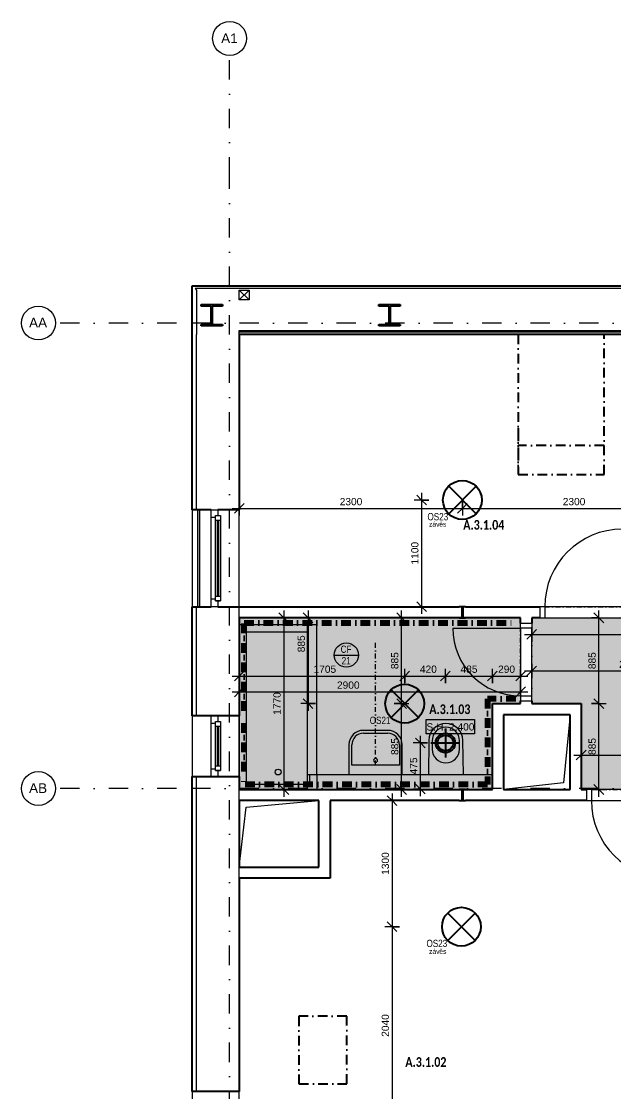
# Model space of a CAD drawing. Header units: millimetres. Extents: x -2236 to 45464, y -3604 to 14792.
# Drawn here: x -2147 to 3959, y 3725 to 14760 of the extents above; entities that cross this region are included whole.
import ezdxf

# ---------------------------------------------------------------- set-up
doc = ezdxf.new("R2010")
doc.units = ezdxf.units.MM
for name, pattern in [('ABMV_DashDot_2_2mm-S0_6mm', [110, 50, -30, 0, -30]), ('HA_DashDot_10mm-S3mm', [500, 200, -150, 0, -150]), ('HA_DashDot_2_2mm-S0_6mm', [110, 50, -30, 0, -30]), ('HA_DashDot_4mm-S1mm', [200, 100, -50, 0, -50])]:
    doc.linetypes.add(name, pattern=pattern)
for name, color, linetype, lineweight in [('-UNDERLAY_A-FLOR-HRAL-OTLN', 9, 'Continuous', 9), ('-UNDERLAY_A-GENM-____-OTLN', 9, 'Continuous', 9), ('-UNDERLAY_I-WALL-____-OTLN', 9, 'Continuous', 9), ('-UNDERLAY_P-SANR-FIXT-OTLN', 9, 'Continuous', 9), ('A-____-____-DIMS', 9, 'Continuous', 5), ('A-____-____-DIMS-50', 9, 'Continuous', 5), ('A-AREA-____-IDEN', 9, 'Continuous', 9), ('A-CLNG-____-IDEN', 9, 'Continuous', 9), ('A-CLNG-____-PATT', 9, 'Continuous', 9), ('A-DETL-____-OTLN', 9, 'Continuous', 25), ('A-DETL-GENF-OTLN', 9, 'Continuous', 9), ('A-DOOR-____-MCUT', 9, 'HA_DashDot_2_2mm-S0_6mm', 9), ('A-DOOR-____-OTLN', 9, 'Continuous', 9), ('A-DOOR-FRAM-OTLN', 9, 'Continuous', 9), ('A-FLOR-____-OVHD', 9, 'HA_DashDot_4mm-S1mm', 25), ('A-GENM-____-MCUT', 9, 'Continuous', 25), ('A-GENM-____-OTLN', 9, 'Continuous', 9), ('A-GLAZ-____-MCUT', 9, 'Continuous', 5), ('A-GLAZ-____-OTLN', 9, 'Continuous', 5), ('A-WALL-____-MCUT', 9, 'Continuous', 9), ('A-WALL-____-OTLN', 9, 'Continuous', 9), ('E-LITE-EQPM-IDEN', 9, 'Continuous', 9), ('E-LITE-EQPM-OTLN', 9, 'Continuous', 9), ('G-____-____-DIMS', 9, 'Continuous', 5), ('G-____-____-TEXT', 9, 'Continuous', 5), ('I-WALL-____-MCUT', 9, 'Continuous', 25), ('M-HVAC-CDFF-OTLN', 9, 'Continuous', 9), ('M-HVAC-DUCT-OTLN', 9, 'Continuous', 9), ('S-COLS-____-MCUT', 9, 'Continuous', 25), ('S-COLS-____-OTLN', 9, 'Continuous', 9), ('S-GRID-____-IDEN', 9, 'Continuous', 9), ('S-GRID-____-OTLN', 9, 'Continuous', 5)]:
    doc.layers.add(name, color=color, linetype=linetype, lineweight=lineweight)
doc.styles.add('Arial', font='arial.ttf', dxfattribs={"height": 100})
doc.styles.add('Arial_1', font='arial.ttf', dxfattribs={"height": 75})
doc.styles.add('Arial_2', font='arial.ttf', dxfattribs={"width": 0.8, "height": 75})
doc.styles.add('Arial_3', font='arial.ttf', dxfattribs={"height": 50})
doc.styles.add('Calibri_B', font='calibrib.ttf', dxfattribs={"width": 0.8, "height": 100})
doc.dimstyles.new('Inner_Dimensions', dxfattribs={"dimscale": 304.8, "dimtxt": 76.519455, "dimasz": 0.328084, "dimexe": 0.246063, "dimexo": 0.0625, "dimgap": 0.032808, "dimtad": 1, "dimdec": 0, "dimzin": 0, "dimdsep": 46, "dimtxsty": 'Arial_1', "dimblk1": 'OBLIQUE', "dimblk2": 'OBLIQUE', "dimsah": 1, "dimcen": 0.09, "dimdle": 0.246063, "dimazin": 0, "dimtfac": 1, "dimtdec": 4, "dimtix": 1, "dimtmove": 2, "dimatfit": 3, "dimfxl": 0.246063, "dimfxlon": 1, "dimtvp": 1, "dimtolj": 1, "dimtzin": 0, "dimlwd": 9, "dimlwe": 9, "dimarcsym": 2})
doc.dimstyles.new('Inner_Dimensions_1', dxfattribs={"dimscale": 304.8, "dimtxt": 76.519455, "dimasz": 0.328084, "dimexe": 0.246063, "dimexo": 0.0625, "dimgap": 0.032808, "dimtad": 1, "dimdec": 0, "dimzin": 0, "dimdsep": 46, "dimtxsty": 'Arial_1', "dimblk1": 'OBLIQUE', "dimblk2": 'OBLIQUE', "dimsah": 1, "dimcen": 0.09, "dimdle": 0.246063, "dimazin": 0, "dimtfac": 1, "dimtdec": 4, "dimtix": 1, "dimtmove": 0, "dimatfit": 3, "dimfxl": 0.246063, "dimfxlon": 1, "dimtvp": 1, "dimtolj": 1, "dimtzin": 0, "dimlwd": 9, "dimlwe": 9, "dimarcsym": 2})

# ---------------------------------------------------------------- blocks, each defined once
blk = doc.blocks.new('BD Libus_IFC_ifc-1-DSP_3NP-A')
at = {"layer": 'A-GENM-____-MCUT', "color": 7}
for p, q in [((-295, 11824), (-295, 11840)), ((-295, 11840), (-75, 11840)), ((-190, 11824), (-295, 11824)), ((-190, 11636), (-190, 11824)), ((-75, 11824), (-180, 11824)), ((-180, 11824), (-180, 11636)), ((-75, 11840), (-75, 11824)), ((1540, 11824), (1540, 11840)), ((1540, 11840), (1760, 11840)), ((1645, 11824), (1540, 11824)), ((1645, 11636), (1645, 11824)), ((1760, 11824), (1655, 11824)), ((1655, 11824), (1655, 11636)), ((1760, 11840), (1760, 11824)), ((-295, 11620), (-295, 11636)), ((-295, 11636), (-190, 11636)), ((-75, 11620), (-295, 11620)), ((-180, 11636), (-75, 11636)), ((-75, 11636), (-75, 11620)), ((1540, 11620), (1540, 11636)), ((1540, 11636), (1645, 11636)), ((1760, 11620), (1540, 11620)), ((1655, 11636), (1760, 11636)), ((1760, 11636), (1760, 11620))]:
    blk.add_line(p, q, dxfattribs=at)
blk = doc.blocks.new('ABMV_Bathtub_Generic - 800x1700-1419995-DSP_3NP-A')
at = {"layer": '-UNDERLAY_P-SANR-FIXT-OTLN', "color": 254}
for p, q in [((0, 0), (0, 1700)), ((0, 1700), (700, 1700)), ((0, 1700), (700, 1700)), ((0, 1700), (0, 0)), ((75, 50), (75, 1625)), ((75, 1625), (700, 1625)), ((75, 1625), (700, 1625)), ((75, 50), (75, 1625)), ((725, 150), (725, 50)), ((725, 150), (725, 50)), ((800, 150), (800, 0)), ((800, 150), (800, 0)), ((800, 0), (0, 0)), ((800, 0), (0, 0)), ((725, 50), (75, 50)), ((725, 50), (75, 50))]:
    blk.add_line(p, q, dxfattribs=at)
blk.add_circle((400, 180), 30, dxfattribs=at)
blk = doc.blocks.new('ABMV_WashBasin_Generic - 550x460-1482368-DSP_3NP-A')
at = {"layer": '-UNDERLAY_P-SANR-FIXT-OTLN', "color": 254}
for p, q in [((250, 535), (0, 535)), ((0, 505), (250, 505)), ((-150, 385), (-150, 75)), ((-120, 175), (-120, 385)), ((370, 385), (370, 175)), ((400, 75), (400, 385)), ((370, 175), (-120, 175))]:
    blk.add_line(p, q, dxfattribs=at)
for centre, radius, start, end in [((0, 385), 150, 90, 180), ((0, 385), 120, 90, 180), ((250, 385), 150, 360, 90), ((250, 385), 120, 360, 90), ((125, 225), 20, 90, 270), ((125, 225), 20, 270, 90)]:
    blk.add_arc(centre, radius, start, end, dxfattribs=at)
blk = doc.blocks.new('ABMV_Toilet_WallHung - Default-1481197-DSP_3NP-A')
at = {"layer": '-UNDERLAY_A-GENM-____-OTLN'}
for p, q in [((-50, 432), (-55, 75)), ((-16, 426), (-16, 340)), ((266, 340), (266, 426)), ((305, 75), (300, 432))]:
    blk.add_line(p, q, dxfattribs=at)
for centre, radius, start, end in [((125, 430), 175, 0.7323, 179.2677), ((125, 426), 141, 0, 180), ((125, 340), 141, 180, 360)]:
    blk.add_arc(centre, radius, start, end, dxfattribs=at)
blk = doc.blocks.new('Railing - Railing-1653314-DSP_3NP-A')
at = {"layer": '-UNDERLAY_A-FLOR-HRAL-OTLN'}
blk.add_hatch(color=256, dxfattribs=at).paths.add_polyline_path([(-310, 8725), (-310, 9725), (-330, 9725), (-330, 8725)])
for p, q in [((-310, 9725), (-330, 9725)), ((-330, 9725), (-330, 8725)), ((-310, 9725), (-310, 8725)), ((-330, 8725), (-310, 8725))]:
    blk.add_line(p, q, dxfattribs=at)
blk = doc.blocks.new('HA_DR_Single_Swing_Solid - In_BJ_800x2100-2215793-DSP_3NP-A')
at = {"layer": 'A-DOOR-____-MCUT'}
for p, q in [((-400, 57.5), (400, 57.5)), ((-400, -57.5), (400, -57.5))]:
    blk.add_line(p, q, dxfattribs=at)
at = {"layer": 'A-DOOR-____-OTLN', "lineweight": 5}
blk.add_line((400, 857.5), (400, 57.5), dxfattribs=at)
blk.add_arc((400, 57.5), 800, 90, 180, dxfattribs=at)
at = {"layer": 'A-DOOR-FRAM-OTLN'}
for p, q in [((-450, 57.5), (-450, -57.5)), ((-400, 57.5), (-450, 57.5)), ((-400, 57.5), (-400, -57.5)), ((400, 57.5), (-400, 57.5)), ((400, -57.5), (400, 57.5)), ((400, 57.5), (450, 57.5)), ((450, 57.5), (450, -57.5)), ((-450, -57.5), (-400, -57.5)), ((-400, -57.5), (400, -57.5)), ((450, -57.5), (400, -57.5))]:
    blk.add_line(p, q, dxfattribs=at)
blk = doc.blocks.new('HA_DR_Single_Swing_Solid - In_BJ_800x2100-2215795-DSP_3NP-A')
at = {"layer": 'A-DOOR-____-MCUT'}
for p, q in [((-400, 57.5), (400, 57.5)), ((-400, -57.5), (400, -57.5))]:
    blk.add_line(p, q, dxfattribs=at)
at = {"layer": 'A-DOOR-____-OTLN', "lineweight": 5}
blk.add_line((400, -857.5), (400, -57.5), dxfattribs=at)
blk.add_arc((400, -57.5), 800, 180, 270, dxfattribs=at)
at = {"layer": 'A-DOOR-FRAM-OTLN'}
for p, q in [((-400, 57.5), (-450, 57.5)), ((-450, 57.5), (-450, -57.5)), ((400, 57.5), (-400, 57.5)), ((-400, 57.5), (-400, -57.5)), ((400, -57.5), (400, 57.5)), ((400, 57.5), (450, 57.5)), ((450, 57.5), (450, -57.5)), ((-450, -57.5), (-400, -57.5)), ((-400, -57.5), (400, -57.5)), ((450, -57.5), (400, -57.5))]:
    blk.add_line(p, q, dxfattribs=at)
blk = doc.blocks.new('HA_WD_SinglePanel - 1000x2100-2168132-DSP_3NP-A')
at = {"layer": 'A-GLAZ-____-MCUT'}
for p, q in [((-500, 0), (-500, 70)), ((-500, 70), (-420, 70)), ((-440, 0), (-500, 0)), ((-440, -25), (-440, 25)), ((-440, 25), (-390, 25)), ((-420, 70), (-420, 25)), ((-390, 25), (-390, -25)), ((390, 5), (-390, 5)), ((390, -25), (390, 25)), ((390, 25), (440, 25)), ((420, 25), (420, 70)), ((420, 70), (500, 70)), ((440, 25), (440, -25)), ((500, 0), (440, 0)), ((500, 70), (500, 0)), ((-390, -25), (-440, -25)), ((390, -5), (-390, -5)), ((440, -25), (390, -25))]:
    blk.add_line(p, q, dxfattribs=at)
at = {"layer": 'A-GLAZ-____-OTLN'}
for p, q in [((-440, 25), (-440, -25)), ((-440, 25), (440, 25)), ((-420, 70), (420, 70)), ((390, 25), (-390, 25)), ((440, 25), (440, -25)), ((440, -25), (-440, -25)), ((390, -25), (-390, -25))]:
    blk.add_line(p, q, dxfattribs=at)
blk = doc.blocks.new('HA_WD_SinglePanel - 625x1000-2168130-DSP_3NP-A')
at = {"layer": 'A-GLAZ-____-MCUT'}
for p, q in [((-313, 70), (-233, 70)), ((-253, 0), (-313, 0)), ((-253, -25), (-253, 25)), ((-253, 25), (-203, 25)), ((-233, 70), (-233, 25)), ((-203, 25), (-203, -25)), ((202, 5), (-203, 5)), ((202, -25), (202, 25)), ((202, 25), (252, 25)), ((232, 25), (232, 70)), ((232, 70), (312, 70)), ((252, 25), (252, -25)), ((312, 0), (252, 0)), ((-203, -25), (-253, -25)), ((202, -5), (-203, -5)), ((252, -25), (202, -25))]:
    blk.add_line(p, q, dxfattribs=at)
at = {"layer": 'A-GLAZ-____-OTLN'}
for p, q in [((-253, 25), (-253, -25)), ((-253, 25), (252, 25)), ((-233, 70), (232, 70)), ((202, 25), (-203, 25)), ((252, 25), (252, -25)), ((252, -25), (-253, -25)), ((202, -25), (-203, -25))]:
    blk.add_line(p, q, dxfattribs=at)
blk = doc.blocks.new('HA_GM_Shaft_Rectangle - Default-2065183-DSP_3NP-A')
at = {"layer": 'A-DETL-GENF-OTLN'}
for p, q in [((69, -68), (820, 0)), ((0, -685), (69, -68))]:
    blk.add_line(p, q, dxfattribs=at)
at = {"layer": 'A-GENM-____-OTLN'}
for p, q in [((0, -685), (0, 0)), ((0, 0), (820, 0)), ((820, 0), (820, -685)), ((820, -685), (0, -685))]:
    blk.add_line(p, q, dxfattribs=at)
blk = doc.blocks.new('HA_GM_Shaft_Rectangle - Default-2065190-DSP_3NP-A')
at = {"layer": 'A-DETL-GENF-OTLN'}
for p, q in [((68.5, -68.5), (685, 0)), ((0, -770), (68.5, -68.5))]:
    blk.add_line(p, q, dxfattribs=at)
at = {"layer": 'A-GENM-____-OTLN'}
for p, q in [((0, -770), (0, 0)), ((0, 0), (685, 0)), ((685, 0), (685, -770)), ((685, -770), (0, -770))]:
    blk.add_line(p, q, dxfattribs=at)
blk = doc.blocks.new('HA_DR_Single_Swing_Solid - In_BJ_700x2100-2215784-DSP_3NP-A')
at = {"layer": 'A-DOOR-____-MCUT'}
for p, q in [((-350, 57.5), (350, 57.5)), ((-350, -57.5), (350, -57.5))]:
    blk.add_line(p, q, dxfattribs=at)
at = {"layer": 'A-DOOR-____-OTLN', "lineweight": 5}
blk.add_line((350, 757.5), (350, 57.5), dxfattribs=at)
blk.add_arc((350, 57.5), 700, 90, 180, dxfattribs=at)
at = {"layer": 'A-DOOR-FRAM-OTLN'}
for p, q in [((-400, 57.5), (-400, -57.5)), ((-350, 57.5), (-400, 57.5)), ((-350, 57.5), (-350, -57.5)), ((350, 57.5), (-350, 57.5)), ((350, -57.5), (350, 57.5)), ((350, 57.5), (400, 57.5)), ((400, 57.5), (400, -57.5)), ((-400, -57.5), (-350, -57.5)), ((-350, -57.5), (350, -57.5)), ((400, -57.5), (350, -57.5))]:
    blk.add_line(p, q, dxfattribs=at)
blk = doc.blocks.new('HA_LF_GenericSymbol - OS23_pokoj-1621429-DSP_3NP-A')
at = {"layer": 'E-LITE-EQPM-OTLN', "color": 11, "lineweight": 25}
for p, q in [((141, 141), (-141, -141)), ((-141, 141), (141, -141))]:
    blk.add_line(p, q, dxfattribs=at)
blk.add_circle((0, 0), 200, dxfattribs=at)
blk = doc.blocks.new('HA_LF_GenericSymbol - OS21_KOUPELNY-2042398-DSP_3NP-A')
at = {"layer": 'E-LITE-EQPM-OTLN', "color": 11, "lineweight": 25}
for p, q in [((141, 141), (-141, -141)), ((-141, 141), (141, -141))]:
    blk.add_line(p, q, dxfattribs=at)
blk.add_circle((0, 0), 200, dxfattribs=at)
blk = doc.blocks.new('HA_GM_Tiling_LineBased - Generic Tiles-1744746-DSP_3NP-A')
at = {"layer": 'A-GENM-____-OTLN', "linetype": 'HA_DashDot_4mm-S1mm', "lineweight": 80}
blk.add_line((50, -50), (2560, -50), dxfattribs=at)
blk = doc.blocks.new('HA_GM_Tiling_LineBased - Generic Tiles-1744895-DSP_3NP-A')
at = {"layer": 'A-GENM-____-OTLN', "linetype": 'HA_DashDot_4mm-S1mm', "lineweight": 80}
blk.add_line((50, -50), (55, -50), dxfattribs=at)
blk = doc.blocks.new('HA_GM_Tiling_LineBased - Generic Tiles-1744968-DSP_3NP-A')
at = {"layer": 'A-GENM-____-OTLN', "linetype": 'HA_DashDot_4mm-S1mm', "lineweight": 80}
blk.add_line((50, -50), (575, -50), dxfattribs=at)
blk = doc.blocks.new('HA_GM_Tiling_LineBased - Generic Tiles-2144894-DSP_3NP-A')
at = {"layer": 'A-GENM-____-OTLN', "linetype": 'HA_DashDot_4mm-S1mm', "lineweight": 80}
blk.add_line((50, -50), (960, -50), dxfattribs=at)
blk = doc.blocks.new('HA_GM_Tiling_LineBased - Generic Tiles-1745149-DSP_3NP-A')
at = {"layer": 'A-GENM-____-OTLN', "linetype": 'HA_DashDot_4mm-S1mm', "lineweight": 80}
blk.add_line((50, -50), (2850, -50), dxfattribs=at)
blk = doc.blocks.new('HA_GM_Tiling_LineBased - Generic Tiles-1745534-DSP_3NP-A')
at = {"layer": 'A-GENM-____-OTLN', "linetype": 'HA_DashDot_4mm-S1mm', "lineweight": 80}
blk.add_line((50, -50), (340, -50), dxfattribs=at)
blk = doc.blocks.new('HA_GM_Tiling_LineBased - Generic Tiles-1745476-DSP_3NP-A')
at = {"layer": 'A-GENM-____-OTLN', "linetype": 'HA_DashDot_4mm-S1mm', "lineweight": 80}
blk.add_line((-50, -50), (835, -50), dxfattribs=at)
blk = doc.blocks.new('HA_sCO_I_Parallel - IPE 120-1929641-DSP_3NP-A')
at = {"layer": 'S-COLS-____-MCUT'}
for p, q in [((-32, 55.6), (-32, 60)), ((-32, 60), (32, 60)), ((-3.15, 55.6), (-32, 55.6)), ((-3.15, -55.6), (-3.15, 55.6)), ((32, 55.6), (3.15, 55.6)), ((3.15, 55.6), (3.15, -55.6)), ((32, 60), (32, 55.6)), ((-32, -60), (-32, -55.6)), ((-32, -55.6), (-3.15, -55.6)), ((32, -60), (-32, -60)), ((3.15, -55.6), (32, -55.6)), ((32, -55.6), (32, -60))]:
    blk.add_line(p, q, dxfattribs=at)
blk = doc.blocks.new('HA_VZT_GenericSymbol - Default-2029965-DSP_3NP-A')
at = {"layer": 'M-HVAC-CDFF-OTLN', "color": 92, "lineweight": 25}
for p, q in [((0, 150), (0, -150)), ((-150, 0), (150, 0))]:
    blk.add_line(p, q, dxfattribs=at)
for radius in [100, 80]:
    blk.add_circle((0, 0), radius, dxfattribs=at)
blk = doc.blocks.new('HA_sCO_I_Parallel - IPE 120-2277224-DSP_3NP-A')
at = {"layer": 'S-COLS-____-MCUT'}
for p, q in [((-32, 55.6), (-32, 60)), ((-32, 60), (32, 60)), ((-3.15, 55.6), (-32, 55.6)), ((-3.15, -55.6), (-3.15, 55.6)), ((32, 55.6), (3.15, 55.6)), ((3.15, 55.6), (3.15, -55.6)), ((32, 60), (32, 55.6)), ((-32, -60), (-32, -55.6)), ((-32, -55.6), (-3.15, -55.6)), ((32, -60), (-32, -60)), ((3.15, -55.6), (32, -55.6)), ((32, -55.6), (32, -60))]:
    blk.add_line(p, q, dxfattribs=at)
blk = doc.blocks.new('Grid - Radius 3_5mm-353793-DSP_3NP-A')
at = {"layer": 'S-GRID-____-IDEN'}
blk.add_circle((0, 0), 3.5, dxfattribs=at)
blk = doc.blocks.new('DIMBLOCK1-DSP_3NP-A')
at = {"layer": 'A-____-____-DIMS-50', "lineweight": 9}
for p, q in [((100, 8085), (100, 7935)), ((100, 8010), (100, 8085)), ((100, 8010), (150, 8060)), ((1805, 7935), (1805, 8085)), ((1805, 8010), (1855, 8060)), ((25, 8010), (1805, 8010)), ((100, 8010), (50, 7960)), ((1805, 8010), (1755, 7960)), ((1805, 8010), (1805, 7935))]:
    blk.add_line(p, q, dxfattribs=at)
at = {"layer": 'A-____-____-DIMS-50', "color": 0, "lineweight": 9, "insert": (865, 8118), "char_height": 75, "width": 276.88, "attachment_point": 1, "line_spacing_factor": 0.941778, "style": 'Arial_1'}
blk.add_mtext('1705', dxfattribs=at)
blk = doc.blocks.new('_Oblique')
at = {"color": 0, "linetype": 'ByBlock', "lineweight": -2}
blk.add_line((-0.5, -0.5), (0.5, 0.5), dxfattribs=at)
blk = doc.blocks.new('DIMBLOCK2-DSP_3NP-A')
at = {"layer": 'A-____-____-DIMS-50', "lineweight": 9}
for p, q in [((1805, 7935), (1805, 8085)), ((1805, 8010), (1855, 8060)), ((2225, 7935), (2225, 8085)), ((2225, 8010), (2275, 8060)), ((1805, 8010), (1755, 7960)), ((1805, 8010), (2225, 8010)), ((1805, 8010), (1805, 7935)), ((2225, 8010), (2175, 7960)), ((2225, 8010), (2225, 7935))]:
    blk.add_line(p, q, dxfattribs=at)
at = {"layer": 'A-____-____-DIMS-50', "color": 0, "lineweight": 9, "insert": (1962, 8118), "char_height": 75, "width": 207.66, "attachment_point": 1, "line_spacing_factor": 0.941778, "style": 'Arial_1'}
blk.add_mtext('420', dxfattribs=at)
blk = doc.blocks.new('DIMBLOCK3-DSP_3NP-A')
at = {"layer": 'A-____-____-DIMS-50', "lineweight": 9}
for p, q in [((2225, 7935), (2225, 8085)), ((2225, 8010), (2275, 8060)), ((2710, 7935), (2710, 8085)), ((2710, 8010), (2760, 8060)), ((2225, 8010), (2175, 7960)), ((2225, 8010), (2710, 8010)), ((2225, 8010), (2225, 7935)), ((2710, 8010), (2660, 7960)), ((2710, 8010), (2710, 7935))]:
    blk.add_line(p, q, dxfattribs=at)
at = {"layer": 'A-____-____-DIMS-50', "color": 0, "lineweight": 9, "insert": (2381, 8118), "char_height": 75, "width": 207.66, "attachment_point": 1, "line_spacing_factor": 0.941778, "style": 'Arial_1'}
blk.add_mtext('485', dxfattribs=at)
blk = doc.blocks.new('DIMBLOCK4-DSP_3NP-A')
at = {"layer": 'A-____-____-DIMS-50', "lineweight": 9}
for p, q in [((2710, 7935), (2710, 8085)), ((2710, 8010), (2760, 8060)), ((3000, 8085), (3000, 7935)), ((3000, 8010), (3000, 8085)), ((3000, 8010), (3050, 8060)), ((2710, 8010), (2660, 7960)), ((2710, 8010), (3075, 8010)), ((2710, 8010), (2710, 7935)), ((3000, 8010), (2950, 7960))]:
    blk.add_line(p, q, dxfattribs=at)
at = {"layer": 'A-____-____-DIMS-50', "color": 0, "lineweight": 9, "insert": (2768, 8118), "char_height": 75, "width": 207.66, "attachment_point": 1, "line_spacing_factor": 0.941778, "style": 'Arial_1'}
blk.add_mtext('290', dxfattribs=at)
blk = doc.blocks.new('DIMBLOCK5-DSP_3NP-A')
at = {"layer": 'A-____-____-DIMS-50', "lineweight": 9}
for p, q in [((884, 8610), (734, 8610)), ((809, 8610), (759, 8660)), ((809, 8685), (809, 7650)), ((809, 8610), (859, 8560)), ((809, 8610), (884, 8610)), ((884, 7725), (734, 7725)), ((809, 7725), (759, 7775)), ((809, 7725), (859, 7675)), ((809, 7725), (884, 7725))]:
    blk.add_line(p, q, dxfattribs=at)
at = {"layer": 'A-____-____-DIMS-50', "color": 0, "lineweight": 9, "insert": (701, 8255), "char_height": 75, "width": 207.66, "attachment_point": 1, "rotation": 90, "line_spacing_factor": 0.941778, "style": 'Arial_1'}
blk.add_mtext('885', dxfattribs=at)
blk = doc.blocks.new('HA_Tag_Ceiling - Group _ Type Mark-1591810-DSP_3NP-A')
at = {"layer": 'A-CLNG-____-IDEN'}
blk.add_line((-2.5, 0), (2.5, 0), dxfattribs=at)
blk.add_circle((0, 0), 2.5, dxfattribs=at)
blk = doc.blocks.new('DIMBLOCK43-DSP_3NP-A')
at = {"layer": 'A-____-____-DIMS-50', "lineweight": 9}
for p, q in [((3040, 8062), (5145, 8062)), ((3115, 8062), (3065, 8012)), ((3115, 8137), (3115, 7987)), ((3115, 8062), (3115, 8137)), ((3115, 8062), (3165, 8112)), ((5145, 8062), (5095, 8012)), ((5145, 7987), (5145, 8137)), ((5145, 8062), (5195, 8112)), ((5145, 8062), (5145, 7987))]:
    blk.add_line(p, q, dxfattribs=at)
at = {"layer": 'A-____-____-DIMS-50', "color": 0, "lineweight": 9, "insert": (4015, 8169), "char_height": 75, "width": 276.88, "attachment_point": 1, "line_spacing_factor": 0.941778, "style": 'Arial_1'}
blk.add_mtext('2030', dxfattribs=at)
blk = doc.blocks.new('DIMBLOCK61-DSP_3NP-A')
at = {"layer": 'A-____-____-DIMS-50', "lineweight": 9}
for p, q in [((25, 9739), (2400, 9739)), ((100, 9739), (50, 9689)), ((100, 9814), (100, 9664)), ((100, 9739), (100, 9814)), ((100, 9739), (150, 9789)), ((2400, 9739), (2350, 9689)), ((2400, 9814), (2400, 9664)), ((2400, 9739), (2400, 9814)), ((2400, 9739), (2450, 9789))]:
    blk.add_line(p, q, dxfattribs=at)
at = {"layer": 'A-____-____-DIMS-50', "color": 0, "lineweight": 9, "insert": (1135, 9846), "char_height": 75, "width": 276.88, "attachment_point": 1, "line_spacing_factor": 0.941778, "style": 'Arial_1'}
blk.add_mtext('2300', dxfattribs=at)
blk = doc.blocks.new('DIMBLOCK62-DSP_3NP-A')
at = {"layer": 'A-____-____-DIMS-50', "lineweight": 9}
for p, q in [((2400, 9739), (2350, 9689)), ((2400, 9814), (2400, 9664)), ((2400, 9739), (2400, 9814)), ((2400, 9739), (2450, 9789)), ((2400, 9739), (4775, 9739)), ((4700, 9739), (4650, 9689)), ((4700, 9814), (4700, 9664)), ((4700, 9739), (4700, 9814)), ((4700, 9739), (4750, 9789))]:
    blk.add_line(p, q, dxfattribs=at)
at = {"layer": 'A-____-____-DIMS-50', "color": 0, "lineweight": 9, "insert": (3435, 9846), "char_height": 75, "width": 276.88, "attachment_point": 1, "line_spacing_factor": 0.941778, "style": 'Arial_1'}
blk.add_mtext('2300', dxfattribs=at)
blk = doc.blocks.new('DIMBLOCK78-DSP_3NP-A')
at = {"layer": 'A-____-____-DIMS-50', "lineweight": 9}
for p, q in [((1675, 6725), (1625, 6775)), ((1675, 6800), (1675, 5425)), ((1750, 6725), (1600, 6725)), ((1675, 6725), (1725, 6675)), ((1675, 6725), (1750, 6725)), ((1750, 5425), (1600, 5425)), ((1675, 5425), (1625, 5475)), ((1675, 5425), (1725, 5375)), ((1675, 5425), (1750, 5425))]:
    blk.add_line(p, q, dxfattribs=at)
at = {"layer": 'A-____-____-DIMS-50', "color": 0, "lineweight": 9, "insert": (1568, 5960), "char_height": 75, "width": 276.88, "attachment_point": 1, "rotation": 90, "line_spacing_factor": 0.941778, "style": 'Arial_1'}
blk.add_mtext('1300', dxfattribs=at)
blk = doc.blocks.new('DIMBLOCK79-DSP_3NP-A')
at = {"layer": 'A-____-____-DIMS-50', "lineweight": 9}
for p, q in [((1750, 5425), (1600, 5425)), ((1675, 5425), (1625, 5475)), ((1675, 5425), (1675, 3385)), ((1675, 5425), (1725, 5375)), ((1675, 5425), (1750, 5425)), ((1675, 3385), (1625, 3435)), ((1750, 3385), (1600, 3385)), ((1675, 3385), (1725, 3335)), ((1675, 3385), (1750, 3385))]:
    blk.add_line(p, q, dxfattribs=at)
at = {"layer": 'A-____-____-DIMS-50', "color": 0, "lineweight": 9, "insert": (1568, 4290), "char_height": 75, "width": 276.88, "attachment_point": 1, "rotation": 90, "line_spacing_factor": 0.941778, "style": 'Arial_1'}
blk.add_mtext('2040', dxfattribs=at)
blk = doc.blocks.new('DIMBLOCK81-DSP_3NP-A')
at = {"layer": 'A-____-____-DIMS-50', "lineweight": 9}
for p, q in [((2054, 9825), (1904, 9825)), ((1979, 9825), (1929, 9875)), ((1979, 9900), (1979, 8650)), ((1979, 9825), (2029, 9775)), ((1979, 9825), (2054, 9825)), ((2054, 8725), (1904, 8725)), ((1979, 8725), (1929, 8775)), ((1979, 8725), (2029, 8675)), ((1979, 8725), (2054, 8725))]:
    blk.add_line(p, q, dxfattribs=at)
at = {"layer": 'A-____-____-DIMS-50', "color": 0, "lineweight": 9, "insert": (1872, 9160), "char_height": 75, "width": 276.88, "attachment_point": 1, "rotation": 90, "line_spacing_factor": 0.941778, "style": 'Arial_1'}
blk.add_mtext('1100', dxfattribs=at)
blk = doc.blocks.new('Spot Elevations - Generic-448778-DSP_3NP-A')
at = {"layer": 'G-____-____-DIMS', "lineweight": 9}
for p, q in [((-5, 0), (-5, 3)), ((-5, 3), (5, 3)), ((5, 3), (5, 0)), ((5, 0), (-5, 0))]:
    blk.add_line(p, q, dxfattribs=at)
blk = doc.blocks.new('DIMBLOCK101-DSP_3NP-A')
at = {"layer": 'A-____-____-DIMS-50', "lineweight": 9}
for p, q in [((3550, 7195), (6790, 7195)), ((3625, 7195), (3575, 7145)), ((3625, 7270), (3625, 7120)), ((3625, 7195), (3625, 7270)), ((3625, 7195), (3675, 7245)), ((6715, 7195), (6665, 7145)), ((6715, 7270), (6715, 7120)), ((6715, 7195), (6715, 7270)), ((6715, 7195), (6765, 7245))]:
    blk.add_line(p, q, dxfattribs=at)
at = {"layer": 'A-____-____-DIMS-50', "color": 0, "lineweight": 9, "insert": (5055, 7303), "char_height": 75, "width": 276.88, "attachment_point": 1, "line_spacing_factor": 0.941778, "style": 'Arial_1'}
blk.add_mtext('3090', dxfattribs=at)
blk = doc.blocks.new('DIMBLOCK104-DSP_3NP-A')
at = {"layer": 'A-____-____-DIMS-50', "lineweight": 9}
for p, q in [((1967, 6770), (1967, 7395)), ((2042, 7320), (1892, 7320)), ((1967, 7320), (1917, 7370)), ((1967, 7320), (2017, 7270)), ((1967, 7320), (2042, 7320)), ((1892, 6845), (2042, 6845)), ((1967, 6845), (1892, 6845)), ((1967, 6845), (1917, 6895)), ((1967, 6845), (2017, 6795))]:
    blk.add_line(p, q, dxfattribs=at)
at = {"layer": 'A-____-____-DIMS-50', "color": 0, "lineweight": 9, "insert": (1859, 6996), "char_height": 75, "width": 207.66, "attachment_point": 1, "rotation": 90, "line_spacing_factor": 0.941778, "style": 'Arial_1'}
blk.add_mtext('475', dxfattribs=at)
blk = doc.blocks.new('DIMBLOCK105-DSP_3NP-A')
at = {"layer": 'A-____-____-DIMS-50', "lineweight": 9}
for p, q in [((1698, 7725), (1848, 7725)), ((1773, 7725), (1698, 7725)), ((1773, 7725), (1723, 7775)), ((1773, 6765), (1773, 7725)), ((1773, 7725), (1823, 7675)), ((1773, 6840), (1723, 6890)), ((1698, 6840), (1848, 6840)), ((1773, 6840), (1698, 6840)), ((1773, 6840), (1823, 6790))]:
    blk.add_line(p, q, dxfattribs=at)
at = {"layer": 'A-____-____-DIMS-50', "color": 0, "lineweight": 9, "insert": (1665, 7196), "char_height": 75, "width": 207.66, "attachment_point": 1, "rotation": 90, "line_spacing_factor": 0.941778, "style": 'Arial_1'}
blk.add_mtext('885', dxfattribs=at)
blk = doc.blocks.new('DIMBLOCK106-DSP_3NP-A')
at = {"layer": 'A-____-____-DIMS-50', "lineweight": 9}
for p, q in [((1698, 8610), (1848, 8610)), ((1773, 8610), (1698, 8610)), ((1773, 8610), (1723, 8660)), ((1773, 7725), (1773, 8685)), ((1773, 8610), (1823, 8560)), ((1698, 7725), (1848, 7725)), ((1773, 7725), (1698, 7725)), ((1773, 7725), (1723, 7775)), ((1773, 7725), (1823, 7675))]:
    blk.add_line(p, q, dxfattribs=at)
at = {"layer": 'A-____-____-DIMS-50', "color": 0, "lineweight": 9, "insert": (1665, 8081), "char_height": 75, "width": 207.66, "attachment_point": 1, "rotation": 90, "line_spacing_factor": 0.941778, "style": 'Arial_1'}
blk.add_mtext('885', dxfattribs=at)
blk = doc.blocks.new('DIMBLOCK128-DSP_3NP-A')
at = {"layer": 'A-____-____-DIMS-50', "lineweight": 9}
for p, q in [((25, 7847), (3075, 7847)), ((100, 7847), (50, 7797)), ((100, 7922), (100, 7772)), ((100, 7847), (100, 7922)), ((100, 7847), (150, 7897)), ((3000, 7847), (2950, 7797)), ((3000, 7922), (3000, 7772)), ((3000, 7847), (3000, 7922)), ((3000, 7847), (3050, 7897))]:
    blk.add_line(p, q, dxfattribs=at)
at = {"layer": 'A-____-____-DIMS-50', "color": 0, "lineweight": 9, "insert": (1107, 7954), "char_height": 75, "width": 276.88, "attachment_point": 1, "line_spacing_factor": 0.941778, "style": 'Arial_1'}
blk.add_mtext('2900', dxfattribs=at)
blk = doc.blocks.new('DIMBLOCK129-DSP_3NP-A')
at = {"layer": 'A-____-____-DIMS-50', "lineweight": 9}
for p, q in [((634, 8610), (484, 8610)), ((559, 8610), (509, 8660)), ((559, 8685), (559, 6765)), ((559, 8610), (609, 8560)), ((559, 8610), (634, 8610)), ((559, 6840), (509, 6890)), ((634, 6840), (484, 6840)), ((559, 6840), (609, 6790)), ((559, 6840), (634, 6840))]:
    blk.add_line(p, q, dxfattribs=at)
at = {"layer": 'A-____-____-DIMS-50', "color": 0, "lineweight": 9, "insert": (451, 7610), "char_height": 75, "width": 276.88, "attachment_point": 1, "rotation": 90, "line_spacing_factor": 0.941778, "style": 'Arial_1'}
blk.add_mtext('1770', dxfattribs=at)
blk = doc.blocks.new('DIMBLOCK131-DSP_3NP-A')
at = {"layer": 'A-____-____-DIMS-50', "lineweight": 9}
for p, q in [((3732, 7725), (3882, 7725)), ((3807, 7725), (3732, 7725)), ((3807, 7725), (3757, 7775)), ((3807, 6765), (3807, 7725)), ((3807, 7725), (3857, 7675)), ((3807, 6840), (3757, 6890)), ((3732, 6840), (3882, 6840)), ((3807, 6840), (3732, 6840)), ((3807, 6840), (3857, 6790))]:
    blk.add_line(p, q, dxfattribs=at)
at = {"layer": 'A-____-____-DIMS-50', "color": 0, "lineweight": 9, "insert": (3700, 7196), "char_height": 75, "width": 207.66, "attachment_point": 1, "rotation": 90, "line_spacing_factor": 0.941778, "style": 'Arial_1'}
blk.add_mtext('885', dxfattribs=at)
blk = doc.blocks.new('DIMBLOCK132-DSP_3NP-A')
at = {"layer": 'A-____-____-DIMS-50', "lineweight": 9}
for p, q in [((3732, 8610), (3882, 8610)), ((3807, 8610), (3732, 8610)), ((3807, 8610), (3757, 8660)), ((3807, 7725), (3807, 8685)), ((3807, 8610), (3857, 8560)), ((3732, 7725), (3882, 7725)), ((3807, 7725), (3732, 7725)), ((3807, 7725), (3757, 7775)), ((3807, 7725), (3857, 7675))]:
    blk.add_line(p, q, dxfattribs=at)
at = {"layer": 'A-____-____-DIMS-50', "color": 0, "lineweight": 9, "insert": (3700, 8081), "char_height": 75, "width": 207.66, "attachment_point": 1, "rotation": 90, "line_spacing_factor": 0.941778, "style": 'Arial_1'}
blk.add_mtext('885', dxfattribs=at)
blk = doc.blocks.new('DIMBLOCK133-DSP_3NP-A')
at = {"layer": 'A-____-____-DIMS-50', "lineweight": 9}
for p, q in [((3115, 8514), (3115, 8364)), ((3115, 8439), (3115, 8514)), ((10690, 8514), (10690, 8364)), ((10690, 8439), (10690, 8514)), ((3040, 8439), (10765, 8439)), ((3115, 8439), (3065, 8389)), ((3115, 8439), (3165, 8489)), ((10690, 8439), (10640, 8389)), ((10690, 8439), (10740, 8489))]:
    blk.add_line(p, q, dxfattribs=at)
at = {"layer": 'A-____-____-DIMS-50', "color": 0, "lineweight": 9, "insert": (6787, 8546), "char_height": 75, "width": 276.88, "attachment_point": 1, "line_spacing_factor": 0.941778, "style": 'Arial_1'}
blk.add_mtext('7575', dxfattribs=at)

msp = doc.modelspace()

# ---------------------------------------------------------------- hatches: boundary and pattern name
at = {"layer": 'A-CLNG-____-PATT', "lineweight": 5}
msp.add_hatch(color=256, dxfattribs=at).paths.add_polyline_path([(2432, 6840), (2710, 6840), (2710, 7725), (3000, 7725), (3000, 8610), (2432, 8610), (2432, 8607.5), (2368, 8607.5), (2368, 8610), (100, 8610), (100, 6840), (2368, 6840), (2368, 6842.5), (2432, 6842.5)])
h = msp.add_hatch(color=256, dxfattribs=at)
h.paths.add_polyline_path([(4530, 6840), (4680, 6840), (4680, 6975), (10690.5, 6975), (10690.5, 8610), (7147, 8610), (7147, 8607.5), (7083, 8607.5), (7083, 8610), (3115, 8610), (3115, 7725), (3625, 7725), (3625, 6840), (3730, 6840)])
h.paths.add_polyline_path([(9600.5, 7772.5), (9595.3, 7773.2), (9590.5, 7775.2), (9586.3, 7778.4), (9583.1, 7782.5), (9581.1, 7787.3), (9580.5, 7792.5), (9581.1, 7797.7), (9583.1, 7802.5), (9586.3, 7806.6), (9590.5, 7809.8), (9595.3, 7811.8), (9600.5, 7812.5), (9605.6, 7811.8), (9610.5, 7809.8), (9614.6, 7806.6), (9617.8, 7802.5), (9619.8, 7797.7), (9620.5, 7792.5), (9619.8, 7787.3), (9617.8, 7782.5), (9614.6, 7778.4), (9610.5, 7775.2), (9605.6, 7773.2)])

# ---------------------------------------------------------------- linework, layer by layer
at = {"layer": '-UNDERLAY_I-WALL-____-OTLN'}
for p, q in [((800, 8540), (800, 6840)), ((800, 8540), (900, 8540)), ((900, 6990), (900, 8540)), ((2710, 6990), (800, 6990)), ((2368, 6840), (2432, 6840))]:
    msp.add_line(p, q, dxfattribs=at)
at = {"layer": 'A-DETL-____-OTLN', "linetype": 'ABMV_DashDot_2_2mm-S0_6mm', "lineweight": 5}
msp.add_line((1505, 7090), (1505, 8370), dxfattribs=at)
at = {"layer": 'A-FLOR-____-OVHD'}
for p, q in [((2975.2, 11532.6), (2975.2, 10086.3)), ((3862.6, 10086.3), (3862.6, 11532.6)), ((2975.2, 10565.6), (2975.2, 10086.3)), ((3862.6, 10388.6), (2975.2, 10388.6)), ((3862.6, 10086.3), (3862.6, 10388.6)), ((2975.2, 10086.3), (3862.6, 10086.3)), ((1208.8, 4501.2), (713.4, 4501.2)), ((713.4, 4501.2), (713.4, 3804.8)), ((1208.8, 3804.8), (1208.8, 4501.2)), ((713.4, 3804.8), (1208.8, 3804.8))]:
    msp.add_line(p, q, dxfattribs=at)
at = {"layer": 'A-WALL-____-MCUT', "lineweight": 25}
for p, q in [((-385, 12035), (5570, 12035)), ((-385, 9725), (-385, 12035)), ((4700, 11532.6), (100, 11532.6)), ((100, 11532.6), (100, 9725)), ((-190, 9725), (-385, 9725)), ((100, 9725), (-120, 9725)), ((-385, 8725), (-190, 8725)), ((-385, 7600), (-385, 8725)), ((-120, 8725), (100, 8725)), ((100, 8610), (100, 7600)), ((100, 7600), (-385, 7600)), ((-385, 6975), (100, 6975)), ((-385, 3725), (-385, 6975)), ((100, 6975), (100, 6840)), ((100, 6725), (100, 6040)), ((100, 5925), (100, 3725)), ((100, 3725), (-385, 3725))]:
    msp.add_line(p, q, dxfattribs=at)
at = {"layer": 'A-WALL-____-MCUT'}
for p, q in [((-340, 9725), (-340, 11532.6)), ((100, 11532.6), (100, 11572.6)), ((100, 11557.6), (4700, 11557.6)), ((-340, 7600), (-340, 8725)), ((100, 8610), (100, 8725)), ((-340, 3725), (-340, 6975)), ((100, 6725), (100, 6840)), ((100, 5925), (100, 6040))]:
    msp.add_line(p, q, dxfattribs=at)
at = {"layer": 'A-WALL-____-OTLN'}
for p, q in [((5570, 12005), (-355, 12005)), ((-355, 12005), (-340, 11990)), ((-340, 11990), (-340, 11532.6)), ((100, 11572.6), (4700, 11572.6)), ((-385, 9725), (-385, 8725)), ((100, 8725), (100, 9725)), ((-385, 7600), (-385, 6975)), ((100, 6975), (100, 7600)), ((-385, 3725), (-385, 2725)), ((100, 2725), (100, 3725))]:
    msp.add_line(p, q, dxfattribs=at)
at = {"layer": 'I-WALL-____-MCUT'}
for p, q in [((100, 8725), (2368, 8725)), ((2432, 8725), (3200, 8725)), ((2368, 8610), (100, 8610)), ((3000, 8610), (2432, 8610)), ((3000, 8555), (3000, 8610)), ((3200, 8610), (3115, 8610)), ((3115, 8610), (3115, 8555)), ((2710, 6840), (2710, 7725)), ((2710, 7725), (3000, 7725)), ((3000, 7725), (3000, 7755)), ((3115, 7755), (3115, 7725)), ((3115, 7725), (3625, 7725)), ((3625, 7725), (3625, 6840)), ((2825, 7610), (2825, 6840)), ((3510, 7610), (2825, 7610)), ((3510, 6840), (3510, 7610)), ((100, 6840), (2368, 6840)), ((2432, 6840), (2710, 6840)), ((2825, 6840), (3510, 6840)), ((3625, 6840), (3680, 6840)), ((920, 6725), (100, 6725)), ((920, 6040), (920, 6725)), ((2368, 6725), (1035, 6725)), ((1035, 6725), (1035, 5925)), ((3680, 6725), (2432, 6725)), ((100, 6040), (920, 6040)), ((1035, 5925), (100, 5925))]:
    msp.add_line(p, q, dxfattribs=at)
at = {"layer": 'M-HVAC-DUCT-OTLN', "lineweight": 5}
for p, q in [((100, 11990), (200, 11890)), ((100, 11890), (200, 11990)), ((100, 11990), (200, 11990)), ((100, 11890), (100, 11990)), ((200, 11990), (200, 11890)), ((200, 11890), (100, 11890))]:
    msp.add_line(p, q, dxfattribs=at)
at = {"layer": 'S-GRID-____-OTLN', "linetype": 'HA_DashDot_10mm-S3mm', "lineweight": 9}
for p, q in [((0, 13159.9), (0, 14409.9)), ((0, -1971.1), (0, 13159.9)), ((-547.2, 11650), (-1797.2, 11650)), ((24807.7, 11650), (-547.2, 11650)), ((-547.2, 6850), (-1797.2, 6850)), ((24807.7, 6850), (-547.2, 6850))]:
    msp.add_line(p, q, dxfattribs=at)

# ---------------------------------------------------------------- block references
at = {"layer": '-UNDERLAY_A-FLOR-HRAL-OTLN'}
msp.add_blockref('Railing - Railing-1653314-DSP_3NP-A', (0, 0), dxfattribs=at)
at = {"layer": '-UNDERLAY_P-SANR-FIXT-OTLN', "color": 254}
for name, p in [('ABMV_Bathtub_Generic - 800x1700-1419995-DSP_3NP-A', (100, 6840)), ('ABMV_WashBasin_Generic - 550x460-1482368-DSP_3NP-A', (1380, 6915))]:
    msp.add_blockref(name, p, dxfattribs=at)
at = {"layer": '-UNDERLAY_P-SANR-FIXT-OTLN', "color": 253}
msp.add_blockref('ABMV_Toilet_WallHung - Default-1481197-DSP_3NP-A', (2105, 6915), dxfattribs=at)
at = {"lineweight": 5}
msp.add_blockref('BD Libus_IFC_ifc-1-DSP_3NP-A', (0, 0), dxfattribs=at)
at = {"layer": 'A-CLNG-____-IDEN', "xscale": 49.99999999999998, "yscale": 49.99999999999998, "zscale": 49.99999999999998}
msp.add_blockref('HA_Tag_Ceiling - Group _ Type Mark-1591810-DSP_3NP-A', (1203, 8226), dxfattribs=at)
at = {"layer": 'A-DOOR-____-OTLN'}
for name, p in [('HA_DR_Single_Swing_Solid - In_BJ_800x2100-2215793-DSP_3NP-A', (3650, 8667.5)), ('HA_DR_Single_Swing_Solid - In_BJ_800x2100-2215795-DSP_3NP-A', (4130, 6782.5))]:
    msp.add_blockref(name, p, dxfattribs=at)
at = {"layer": 'A-DOOR-____-OTLN', "rotation": 90.00000000000001}
msp.add_blockref('HA_DR_Single_Swing_Solid - In_BJ_700x2100-2215784-DSP_3NP-A', (3057.5, 8155), dxfattribs=at)
at = {"layer": 'A-GENM-____-OTLN', "linetype": 'HA_DashDot_4mm-S1mm', "lineweight": 80}
for name, p, rotation in [('HA_GM_Tiling_LineBased - Generic Tiles-2144894-DSP_3NP-A', (100, 7600), 89.99999999999991), ('HA_GM_Tiling_LineBased - Generic Tiles-1745534-DSP_3NP-A', (3000, 7725), 180), ('HA_GM_Tiling_LineBased - Generic Tiles-1745476-DSP_3NP-A', (2710, 7725), 269.9999999999999), ('HA_GM_Tiling_LineBased - Generic Tiles-1744968-DSP_3NP-A', (100, 6975), 89.99999999999991), ('HA_GM_Tiling_LineBased - Generic Tiles-1744895-DSP_3NP-A', (100, 6870), 89.99999999999991), ('HA_GM_Tiling_LineBased - Generic Tiles-1744746-DSP_3NP-A', (2710, 6840), 180)]:
    msp.add_blockref(name, p, dxfattribs=dict(at, rotation=rotation))
msp.add_blockref('HA_GM_Tiling_LineBased - Generic Tiles-1745149-DSP_3NP-A', (100, 8610), dxfattribs=at)
at = {"layer": 'A-GENM-____-OTLN', "lineweight": 5, "rotation": 180}
msp.add_blockref('HA_GM_Shaft_Rectangle - Default-2065190-DSP_3NP-A', (3510, 6840), dxfattribs=at)
at = {"layer": 'A-GENM-____-OTLN', "lineweight": 5}
msp.add_blockref('HA_GM_Shaft_Rectangle - Default-2065183-DSP_3NP-A', (100, 6725), dxfattribs=at)
at = {"layer": 'A-GLAZ-____-OTLN', "rotation": 90.00000000000001}
for name, p in [('HA_WD_SinglePanel - 1000x2100-2168132-DSP_3NP-A', (-120, 9225)), ('HA_WD_SinglePanel - 625x1000-2168130-DSP_3NP-A', (-120, 7287.5))]:
    msp.add_blockref(name, p, dxfattribs=at)
at = {"layer": 'E-LITE-EQPM-OTLN', "color": 11, "lineweight": 25}
for name, p in [('HA_LF_GenericSymbol - OS23_pokoj-1621429-DSP_3NP-A', (2400, 9825)), ('HA_LF_GenericSymbol - OS21_KOUPELNY-2042398-DSP_3NP-A', (1805, 7725)), ('HA_LF_GenericSymbol - OS23_pokoj-1621429-DSP_3NP-A', (2390, 5425))]:
    msp.add_blockref(name, p, dxfattribs=at)
at = {"layer": 'G-____-____-DIMS', "lineweight": 9, "xscale": 49.99999999999998, "yscale": 49.99999999999998, "zscale": 49.99999999999998}
msp.add_blockref('Spot Elevations - Generic-448778-DSP_3NP-A', (2276.1, 7412.3), dxfattribs=at)
at = {"layer": 'M-HVAC-CDFF-OTLN', "color": 92, "lineweight": 25}
msp.add_blockref('HA_VZT_GenericSymbol - Default-2029965-DSP_3NP-A', (2225, 7320), dxfattribs=at)
at = {"layer": 'S-COLS-____-OTLN'}
for name, p in [('HA_sCO_I_Parallel - IPE 120-1929641-DSP_3NP-A', (2400, 8667.5)), ('HA_sCO_I_Parallel - IPE 120-2277224-DSP_3NP-A', (2400, 6782.5))]:
    msp.add_blockref(name, p, dxfattribs=at)
at = {"layer": 'S-GRID-____-IDEN', "xscale": 49.99999999999998, "yscale": 49.99999999999998, "zscale": 49.99999999999998}
msp.add_blockref('Grid - Radius 3_5mm-353793-DSP_3NP-A', (0, 14584.9), dxfattribs=at)
at = {"layer": 'S-GRID-____-IDEN', "xscale": 49.99999999999998, "yscale": 49.99999999999998, "zscale": 49.99999999999998, "rotation": 90}
for p in [(-1972.2, 11650), (-1972.2, 6850)]:
    msp.add_blockref('Grid - Radius 3_5mm-353793-DSP_3NP-A', p, dxfattribs=at)

# ---------------------------------------------------------------- texts
at = {"layer": 'A-AREA-____-IDEN', "lineweight": 5, "char_height": 100, "width": 525.907, "attachment_point": 1, "style": 'Calibri_B'}
for s, insert in [('A.3.1.04', (2408.8, 9618.9)), ('A.3.1.03', (2058.8, 7717.6)), ('A.3.1.02', (1811.9, 4080.1))]:
    msp.add_mtext(s, dxfattribs=dict(at, insert=insert))
at = {"layer": 'A-CLNG-____-IDEN', "lineweight": 5, "char_height": 75, "attachment_point": 1, "style": 'Arial_2'}
for s, insert, width in [('CF', (1144.6, 8324.1), 137.89), ('21', (1155.2, 8205), 115.443)]:
    msp.add_mtext(s, dxfattribs=dict(at, insert=insert, width=width))
at = {"layer": 'E-LITE-EQPM-IDEN', "lineweight": 5, "char_height": 75, "width": 262.953, "attachment_point": 1, "style": 'Arial_2'}
for s, insert in [('OS23', (2039.6, 9690.6)), ('OS21', (1444.6, 7590.6)), ('OS23', (2029.6, 5290.6))]:
    msp.add_mtext(s, dxfattribs=dict(at, insert=insert))
at = {"layer": 'G-____-____-DIMS', "lineweight": 9, "insert": (2029.3, 7523.2), "char_height": 75, "width": 592.246, "attachment_point": 1, "line_spacing_factor": 0.941778, "style": 'Arial_1'}
msp.add_mtext('S.H. 2,400', dxfattribs=at)
at = {"layer": 'G-____-____-TEXT', "color": 11, "lineweight": 9, "char_height": 50, "attachment_point": 1, "style": 'Arial_3'}
for s, insert, width in [('záv', (2055.8, 9600.3), 128.27), ('ěs', (2161.6, 9600.3), 92.194), ('záv', (2055.8, 5195.3), 128.27), ('ěs', (2161.6, 5195.3), 92.194)]:
    msp.add_mtext(s, dxfattribs=dict(at, insert=insert, width=width))
at = {"layer": 'S-GRID-____-IDEN', "lineweight": 5, "char_height": 100, "attachment_point": 1, "style": 'Arial'}
for s, insert, width in [('A1', (-87.4, 14635.6), 212.447), ('AA', (-2068.4, 11703.9), 232.489), ('AB', (-2068.4, 6903.9), 232.489)]:
    msp.add_mtext(s, dxfattribs=dict(at, insert=insert, width=width))

# ---------------------------------------------------------------- dimensions: what is measured, and where the dimension line sits
at = {"layer": 'A-____-____-DIMS', "lineweight": 9}
for base, p1, p2, override, picture, middle in [((2400, 9739.1), (100, 9814.1), (2400, 9814.1), {"dimpost": '<>', "dimfxl": 2300}, 'DIMBLOCK61-DSP_3NP-A', (1250, 9787.4)), ((4700, 9739.1), (2400, 9814.1), (4700, 9814.1), {"dimpost": '<>', "dimfxl": 2300}, 'DIMBLOCK62-DSP_3NP-A', (3550, 9787.4)), ((10690.4945, 8439.0783), (3115, 8514.0783), (10690.4945, 8514.0783), {"dimpost": '<>', "dimfxl": 7575.494491}, 'DIMBLOCK133-DSP_3NP-A', (6902.7472, 8487.2178)), ((5145, 8061.7), (3115, 8136.7), (5145, 7986.7), {"dimpost": '<>', "dimfxl": 2035.534328}, 'DIMBLOCK43-DSP_3NP-A', (4130, 8110.1)), ((2710, 8010.2), (2225, 7935.2), (2710, 7935.2), {"dimpost": '<>', "dimfxl": 485}, 'DIMBLOCK3-DSP_3NP-A', (2467.5, 8058.5)), ((3000, 8010.2), (2710, 7935.2), (3000, 8085.2), {"dimpost": '<>', "dimfxl": 326.496554}, 'DIMBLOCK4-DSP_3NP-A', (2855, 8058.5)), ((6715.4, 7195.2), (3625, 7270.2), (6715.4, 7270.2), {"dimpost": '<>', "dimfxl": 3090.381435}, 'DIMBLOCK101-DSP_3NP-A', (5170.2, 7243.5))]:
    dim = msp.add_linear_dim(base=base, p1=p1, p2=p2, dimstyle='Inner_Dimensions_1', override=override, dxfattribs=at)
    dim.commit()
    dim.dimension.update_dxf_attribs({"geometry": picture, "text_midpoint": middle})
for base, p1, p2, override, picture, middle in [((1979.2, 8725), (2054.2, 9825), (2054.2, 8725), {"dimpost": '<>', "dimfxl": 1100}, 'DIMBLOCK81-DSP_3NP-A', (1930.9, 9275)), ((558.7, 6840), (633.7, 8610), (633.7, 6840), {"dimpost": '<>', "dimfxl": 1770}, 'DIMBLOCK129-DSP_3NP-A', (510.4, 7725)), ((1772.7, 8610), (1697.7, 7725), (1697.7, 8610), {"dimpost": '<>', "dimfxl": 885}, 'DIMBLOCK106-DSP_3NP-A', (1724.4, 8167.5)), ((3807.3, 8610), (3732.3, 7725), (3732.3, 8610), {"dimpost": '<>', "dimfxl": 885}, 'DIMBLOCK132-DSP_3NP-A', (3759, 8167.5)), ((1772.7, 7725), (1697.7, 6840), (1697.7, 7725), {"dimpost": '<>', "dimfxl": 885}, 'DIMBLOCK105-DSP_3NP-A', (1724.4, 7282.5)), ((3807.3, 7725), (3732.3, 6840), (3732.3, 7725), {"dimpost": '<>', "dimfxl": 885}, 'DIMBLOCK131-DSP_3NP-A', (3759, 7282.5)), ((1966.7, 7320), (1891.7, 6845), (2041.7, 7320), {"dimpost": '<>', "dimfxl": 498.121471}, 'DIMBLOCK104-DSP_3NP-A', (1918.6, 7082.5)), ((1675, 5425), (1750, 6725), (1750, 5425), {"dimpost": '<>', "dimfxl": 1300}, 'DIMBLOCK78-DSP_3NP-A', (1626.7, 6075)), ((1675, 3385), (1750, 5425), (1750, 3385), {"dimpost": '<>', "dimfxl": 2040}, 'DIMBLOCK79-DSP_3NP-A', (1626.7, 4405))]:
    dim = msp.add_linear_dim(base=base, p1=p1, p2=p2, angle=90, dimstyle='Inner_Dimensions_1', override=override, dxfattribs=at)
    dim.commit()
    dim.dimension.update_dxf_attribs({"geometry": picture, "text_midpoint": middle})
dim = msp.add_linear_dim(base=(808.7, 7725), p1=(883.7, 8610), p2=(883.7, 7725), angle=90, dimstyle='Inner_Dimensions', override={"dimpost": '<>', "dimfxl": 885}, dxfattribs=at)
dim.commit()
dim.dimension.update_dxf_attribs({"geometry": 'DIMBLOCK5-DSP_3NP-A', "text_midpoint": (751.4, 8358.9), "dimtype": 160, "text_rotation": 90})
for base, p1, p2, override, picture, middle in [((1805, 8010.2), (100, 8085.2), (1805, 7935.2), {"dimpost": '<>', "dimfxl": 1711.585522}, 'DIMBLOCK1-DSP_3NP-A', (1003.4, 8067.6)), ((2225, 8010.2), (1805, 7935.2), (2225, 7935.2), {"dimpost": '<>', "dimfxl": 420}, 'DIMBLOCK2-DSP_3NP-A', (2065.5, 8067.6)), ((3000, 7846.7), (100, 7921.7), (3000, 7921.7), {"dimpost": '<>', "dimfxl": 2900}, 'DIMBLOCK128-DSP_3NP-A', (1245.6, 7904.1))]:
    dim = msp.add_linear_dim(base=base, p1=p1, p2=p2, dimstyle='Inner_Dimensions', override=override, dxfattribs=at)
    dim.commit()
    dim.dimension.update_dxf_attribs({"geometry": picture, "text_midpoint": middle, "dimtype": 160})

doc.saveas('drawing.dxf')
